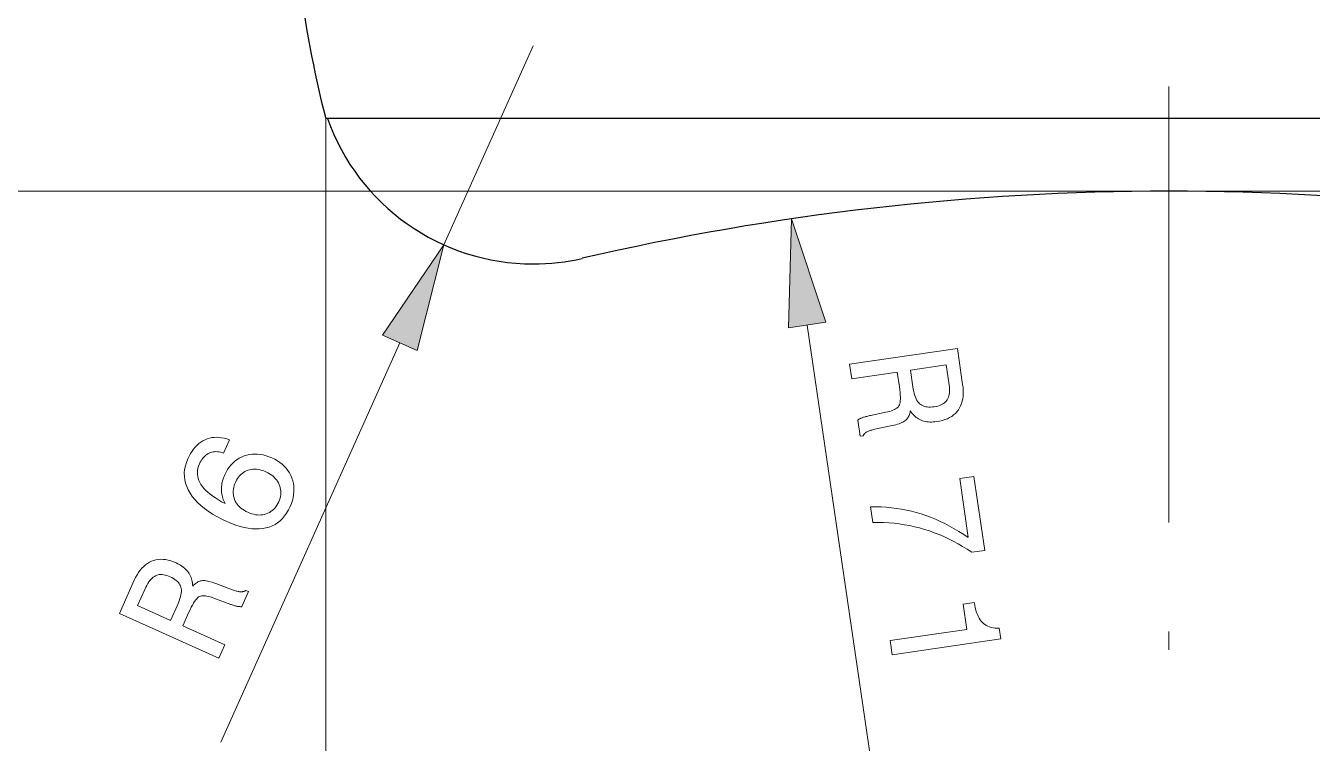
# Model space of a CAD drawing. Extents: x 0 to 297, y 0 to 562.
# Drawn here: x 122.05 to 157.45, y 116.32 to 136.06 of the extents above; entities that cross this region are included whole.
import ezdxf

# ---------------------------------------------------------------- set-up
doc = ezdxf.new("R2010")
doc.units = 0
doc.linetypes.add('DASHDOT', pattern=[18.5, 12, -3, 0.5, -3])

msp = doc.modelspace()

# ---------------------------------------------------------------- linework, layer by layer
at = {"color": 7, "linetype": 'DASHDOT', "lineweight": 13}
msp.add_line((153.502, 393.394), (153.502, 102.364), dxfattribs=at)
at = {"color": 7, "lineweight": 13, "ltscale": 0.15}
msp.add_line((136.009, 135.509), (133.554, 130.034), dxfattribs=at)
at = {"color": 7, "lineweight": 13}
for p, q in [((130.302, 133.509), (130.302, 91.056)), ((153.501, 131.509), (101.472, 131.509)), ((153.503, 131.509), (210.486, 131.509))]:
    msp.add_line(p, q, dxfattribs=at)
at = {"color": 7, "lineweight": 30}
for p, q in [((176.702, 133.509), (130.302, 133.509)), ((176.652, 133.509), (130.352, 133.509))]:
    msp.add_line(p, q, dxfattribs=at)
at = {"color": 7, "lineweight": 13, "ltscale": 0.417469}
msp.add_line((143.549, 127.828), (145.973, 111.306), dxfattribs=at)
at = {"color": 7, "lineweight": 13, "ltscale": 0.301139}
msp.add_line((132.345, 127.338), (127.417, 116.347), dxfattribs=at)
at = {"color": 7, "lineweight": 13}
for points in [[(144.064, 127.903), (143.12, 130.751), (143.033, 127.752)], [(132.82, 127.125), (133.554, 130.034), (131.87, 127.551)], [(144.718, 126.747), (147.682, 127.182), (147.827, 126.191), (147.838, 126.106), (147.843, 126.023), (147.844, 125.944), (147.839, 125.869), (147.83, 125.798), (147.816, 125.729), (147.797, 125.665), (147.772, 125.604), (147.743, 125.546), (147.709, 125.492), (147.671, 125.442), (147.627, 125.396), (147.579, 125.354), (147.527, 125.315), (147.469, 125.281), (147.408, 125.251), (147.341, 125.225), (147.27, 125.203), (147.194, 125.185), (147.114, 125.17), (147.066, 125.164), (147.019, 125.161), (146.973, 125.159), (146.929, 125.159), (146.885, 125.162), (146.843, 125.167), (146.802, 125.174), (146.762, 125.184), (146.724, 125.195), (146.687, 125.209), (146.651, 125.225), (146.616, 125.243), (146.582, 125.263), (146.55, 125.285), (146.519, 125.31), (146.49, 125.336), (146.462, 125.365), (146.435, 125.396), (146.409, 125.429), (146.385, 125.464), (146.379, 125.431), (146.372, 125.399), (146.363, 125.369), (146.352, 125.341), (146.341, 125.315), (146.327, 125.29), (146.313, 125.267), (146.296, 125.245), (146.279, 125.225), (146.26, 125.207), (146.238, 125.19), (146.213, 125.173), (146.185, 125.157), (146.153, 125.142), (146.117, 125.127), (146.078, 125.113), (146.036, 125.099), (145.99, 125.086), (145.941, 125.073), (145.888, 125.061), (145.411, 124.959), (145.381, 124.952), (145.352, 124.945), (145.326, 124.938), (145.301, 124.931), (145.277, 124.924), (145.256, 124.916), (145.236, 124.909), (145.218, 124.901), (145.202, 124.893), (145.187, 124.886), (145.174, 124.877), (145.161, 124.868), (145.15, 124.859), (145.139, 124.849), (145.128, 124.839), (145.119, 124.827), (145.111, 124.816), (145.103, 124.804), (145.096, 124.791), (145.09, 124.778), (145.009, 124.766), (144.943, 125.214), (144.952, 125.221), (144.962, 125.228), (144.974, 125.235), (144.986, 125.243), (144.999, 125.249), (145.013, 125.256), (145.028, 125.263), (145.044, 125.27), (145.062, 125.277), (145.08, 125.283), (145.099, 125.29), (145.12, 125.296), (145.142, 125.303), (145.165, 125.31), (145.19, 125.316), (145.216, 125.323), (145.244, 125.33), (145.272, 125.337), (145.303, 125.343), (145.334, 125.35), (145.715, 125.427), (145.77, 125.44), (145.821, 125.453), (145.868, 125.468), (145.91, 125.484), (145.949, 125.501), (145.982, 125.519), (146.012, 125.538), (146.037, 125.558), (146.058, 125.579), (146.075, 125.602), (146.088, 125.628), (146.099, 125.66), (146.107, 125.697), (146.112, 125.741), (146.114, 125.791), (146.114, 125.846), (146.111, 125.908), (146.106, 125.975), (146.098, 126.049), (146.087, 126.128), (146.028, 126.535), (144.776, 126.351)], [(147.448, 126.249), (147.377, 126.733), (146.391, 126.588), (146.458, 126.131), (146.469, 126.064), (146.481, 126.001), (146.496, 125.942), (146.512, 125.889), (146.53, 125.84), (146.549, 125.795), (146.57, 125.755), (146.593, 125.719), (146.617, 125.688), (146.644, 125.662), (146.672, 125.639), (146.703, 125.62), (146.736, 125.604), (146.773, 125.591), (146.812, 125.581), (146.853, 125.574), (146.897, 125.571), (146.944, 125.571), (146.993, 125.574), (147.046, 125.58), (147.096, 125.589), (147.144, 125.6), (147.188, 125.614), (147.229, 125.629), (147.266, 125.647), (147.3, 125.667), (147.331, 125.69), (147.358, 125.715), (147.382, 125.742), (147.402, 125.771), (147.419, 125.803), (147.434, 125.839), (147.446, 125.878), (147.455, 125.921), (147.461, 125.967), (147.464, 126.016), (147.464, 126.069), (147.462, 126.125), (147.456, 126.185)], [(127.654, 124.669), (127.492, 124.307), (127.448, 124.321), (127.405, 124.331), (127.363, 124.339), (127.322, 124.343), (127.282, 124.344), (127.244, 124.342), (127.206, 124.338), (127.169, 124.33), (127.134, 124.319), (127.1, 124.305), (127.066, 124.289), (127.035, 124.269), (127.004, 124.247), (126.975, 124.221), (126.948, 124.193), (126.921, 124.162), (126.897, 124.127), (126.873, 124.09), (126.851, 124.051), (126.831, 124.008), (126.807, 123.948), (126.789, 123.889), (126.778, 123.83), (126.773, 123.772), (126.774, 123.715), (126.781, 123.658), (126.794, 123.602), (126.813, 123.547), (126.839, 123.492), (126.871, 123.438), (126.909, 123.384), (126.953, 123.33), (127.004, 123.277), (127.061, 123.225), (127.124, 123.172), (127.193, 123.12), (127.269, 123.069), (127.351, 123.018), (127.439, 122.967), (127.534, 122.916), (127.515, 122.953), (127.499, 122.99), (127.484, 123.027), (127.472, 123.065), (127.461, 123.103), (127.452, 123.141), (127.445, 123.18), (127.44, 123.219), (127.436, 123.259), (127.435, 123.299), (127.435, 123.339), (127.438, 123.38), (127.442, 123.42), (127.448, 123.461), (127.456, 123.501), (127.466, 123.542), (127.478, 123.583), (127.492, 123.624), (127.507, 123.665), (127.525, 123.706), (127.562, 123.781), (127.602, 123.851), (127.646, 123.916), (127.694, 123.975), (127.745, 124.03), (127.8, 124.079), (127.859, 124.123), (127.921, 124.162), (127.987, 124.196), (128.057, 124.225), (128.129, 124.248), (128.202, 124.265), (128.276, 124.275), (128.351, 124.279), (128.427, 124.277), (128.504, 124.269), (128.582, 124.254), (128.661, 124.233), (128.742, 124.206), (128.823, 124.173), (128.901, 124.134), (128.975, 124.092), (129.043, 124.046), (129.106, 123.996), (129.163, 123.943), (129.215, 123.886), (129.262, 123.825), (129.304, 123.76), (129.34, 123.691), (129.37, 123.619), (129.395, 123.544), (129.413, 123.469), (129.425, 123.392), (129.43, 123.315), (129.428, 123.237), (129.42, 123.158), (129.406, 123.078), (129.385, 122.997), (129.358, 122.915), (129.324, 122.832), (129.278, 122.74), (129.228, 122.655), (129.173, 122.577), (129.114, 122.507), (129.05, 122.445), (128.981, 122.39), (128.908, 122.342), (128.83, 122.302), (128.748, 122.27), (128.66, 122.245), (128.569, 122.227), (128.474, 122.218), (128.376, 122.216), (128.274, 122.221), (128.168, 122.235), (128.059, 122.256), (127.946, 122.285), (127.829, 122.322), (127.709, 122.367), (127.586, 122.419), (127.443, 122.486), (127.31, 122.556), (127.186, 122.628), (127.071, 122.703), (126.964, 122.78), (126.867, 122.859), (126.779, 122.941), (126.701, 123.025), (126.631, 123.112), (126.57, 123.202), (126.519, 123.293), (126.478, 123.384), (126.446, 123.477), (126.425, 123.57), (126.414, 123.664), (126.413, 123.759), (126.422, 123.854), (126.441, 123.95), (126.47, 124.047), (126.509, 124.145), (126.545, 124.221), (126.584, 124.291), (126.625, 124.357), (126.669, 124.417), (126.715, 124.472), (126.764, 124.523), (126.815, 124.568), (126.869, 124.608), (126.925, 124.643), (126.984, 124.673), (127.044, 124.698), (127.106, 124.717), (127.17, 124.73), (127.235, 124.738), (127.301, 124.74), (127.369, 124.737), (127.438, 124.729), (127.509, 124.714), (127.581, 124.694)], [(128.656, 123.79), (128.603, 123.812), (128.55, 123.83), (128.499, 123.845), (128.448, 123.855), (128.399, 123.861), (128.35, 123.863), (128.302, 123.862), (128.254, 123.856), (128.208, 123.847), (128.162, 123.834), (128.118, 123.817), (128.076, 123.796), (128.037, 123.773), (128, 123.746), (127.966, 123.716), (127.933, 123.683), (127.904, 123.646), (127.876, 123.606), (127.851, 123.563), (127.828, 123.517), (127.806, 123.463), (127.788, 123.411), (127.775, 123.359), (127.765, 123.308), (127.76, 123.259), (127.759, 123.21), (127.762, 123.162), (127.769, 123.115), (127.781, 123.069), (127.797, 123.024), (127.816, 122.98), (127.84, 122.938), (127.867, 122.898), (127.898, 122.861), (127.932, 122.825), (127.971, 122.791), (128.013, 122.76), (128.058, 122.73), (128.108, 122.702), (128.161, 122.677), (128.216, 122.654), (128.269, 122.635), (128.322, 122.621), (128.374, 122.61), (128.425, 122.604), (128.475, 122.601), (128.524, 122.603), (128.572, 122.608), (128.619, 122.618), (128.665, 122.632), (128.71, 122.649), (128.753, 122.67), (128.793, 122.695), (128.831, 122.723), (128.866, 122.755), (128.9, 122.791), (128.931, 122.83), (128.959, 122.872), (128.986, 122.918), (129.01, 122.968), (129.03, 123.017), (129.046, 123.066), (129.058, 123.114), (129.065, 123.162), (129.069, 123.21), (129.068, 123.257), (129.063, 123.304), (129.054, 123.35), (129.04, 123.396), (129.023, 123.442), (129.002, 123.486), (128.977, 123.529), (128.949, 123.569), (128.917, 123.607), (128.882, 123.643), (128.844, 123.677), (128.802, 123.708), (128.757, 123.738), (128.708, 123.765)], [(145.293, 122.827), (145.438, 122.827), (145.582, 122.822), (145.725, 122.813), (145.866, 122.8), (146.005, 122.782), (146.144, 122.76), (146.28, 122.734), (146.416, 122.703), (146.55, 122.669), (146.683, 122.629), (146.815, 122.586), (146.946, 122.537), (147.077, 122.484), (147.208, 122.426), (147.338, 122.364), (147.468, 122.296), (147.597, 122.224), (147.726, 122.147), (147.855, 122.066), (147.983, 121.98), (147.745, 123.602), (148.135, 123.66), (148.433, 121.626), (148.079, 121.574), (147.953, 121.657), (147.827, 121.735), (147.699, 121.81), (147.57, 121.879), (147.441, 121.945), (147.31, 122.006), (147.178, 122.062), (147.045, 122.114), (146.911, 122.162), (146.776, 122.205), (146.64, 122.244), (146.502, 122.278), (146.363, 122.308), (146.223, 122.334), (146.082, 122.355), (145.94, 122.372), (145.796, 122.385), (145.651, 122.393), (145.504, 122.396), (145.357, 122.395)], [(127.361, 118.666), (124.627, 119.891), (125.037, 120.805), (125.074, 120.883), (125.114, 120.955), (125.156, 121.022), (125.2, 121.083), (125.246, 121.139), (125.295, 121.188), (125.346, 121.233), (125.399, 121.271), (125.454, 121.304), (125.512, 121.331), (125.572, 121.353), (125.633, 121.369), (125.696, 121.378), (125.761, 121.382), (125.828, 121.38), (125.896, 121.373), (125.966, 121.359), (126.038, 121.34), (126.111, 121.314), (126.187, 121.283), (126.231, 121.262), (126.272, 121.24), (126.312, 121.217), (126.349, 121.193), (126.384, 121.167), (126.417, 121.14), (126.448, 121.112), (126.476, 121.083), (126.503, 121.052), (126.527, 121.021), (126.549, 120.988), (126.568, 120.954), (126.585, 120.919), (126.601, 120.883), (126.613, 120.846), (126.624, 120.808), (126.632, 120.768), (126.639, 120.728), (126.642, 120.686), (126.644, 120.644), (126.667, 120.668), (126.69, 120.691), (126.714, 120.711), (126.737, 120.73), (126.762, 120.746), (126.786, 120.759), (126.811, 120.771), (126.836, 120.781), (126.862, 120.788), (126.888, 120.793), (126.915, 120.796), (126.945, 120.796), (126.978, 120.795), (127.013, 120.79), (127.051, 120.784), (127.091, 120.775), (127.135, 120.764), (127.18, 120.751), (127.229, 120.735), (127.28, 120.717), (127.737, 120.546), (127.766, 120.536), (127.794, 120.526), (127.82, 120.518), (127.845, 120.51), (127.868, 120.504), (127.891, 120.499), (127.911, 120.495), (127.931, 120.491), (127.949, 120.489), (127.965, 120.488), (127.981, 120.488), (127.996, 120.488), (128.011, 120.49), (128.026, 120.493), (128.04, 120.496), (128.054, 120.5), (128.067, 120.506), (128.08, 120.512), (128.093, 120.519), (128.105, 120.527), (128.18, 120.493), (127.995, 120.08), (127.983, 120.078), (127.97, 120.078), (127.957, 120.078), (127.943, 120.079), (127.928, 120.08), (127.913, 120.082), (127.896, 120.084), (127.879, 120.087), (127.861, 120.091), (127.842, 120.095), (127.822, 120.1), (127.801, 120.105), (127.779, 120.111), (127.756, 120.118), (127.731, 120.126), (127.706, 120.134), (127.679, 120.143), (127.651, 120.153), (127.622, 120.164), (127.591, 120.175), (127.229, 120.314), (127.175, 120.334), (127.125, 120.35), (127.078, 120.362), (127.034, 120.372), (126.992, 120.378), (126.954, 120.381), (126.919, 120.381), (126.887, 120.378), (126.858, 120.371), (126.831, 120.361), (126.806, 120.346), (126.78, 120.325), (126.753, 120.297), (126.726, 120.263), (126.697, 120.223), (126.667, 120.176), (126.636, 120.122), (126.605, 120.063), (126.572, 119.996), (126.538, 119.924), (126.37, 119.549), (127.524, 119.031)], [(125.326, 120.553), (125.126, 120.107), (126.036, 119.699), (126.224, 120.12), (126.251, 120.183), (126.274, 120.243), (126.294, 120.3), (126.309, 120.354), (126.32, 120.405), (126.328, 120.453), (126.332, 120.498), (126.331, 120.54), (126.327, 120.579), (126.32, 120.616), (126.308, 120.65), (126.292, 120.683), (126.273, 120.715), (126.249, 120.745), (126.221, 120.774), (126.19, 120.802), (126.154, 120.829), (126.115, 120.854), (126.072, 120.878), (126.025, 120.901), (125.977, 120.92), (125.931, 120.937), (125.886, 120.949), (125.844, 120.958), (125.802, 120.963), (125.763, 120.964), (125.725, 120.961), (125.689, 120.955), (125.654, 120.945), (125.621, 120.931), (125.589, 120.913), (125.558, 120.891), (125.527, 120.864), (125.497, 120.833), (125.467, 120.798), (125.438, 120.758), (125.409, 120.713), (125.381, 120.664), (125.353, 120.611)], [(145.833, 119.146), (147.944, 119.455), (147.843, 120.148), (148.145, 120.192), (148.159, 120.118), (148.174, 120.048), (148.192, 119.983), (148.211, 119.922), (148.232, 119.865), (148.256, 119.813), (148.281, 119.764), (148.309, 119.72), (148.338, 119.681), (148.369, 119.646), (148.403, 119.614), (148.44, 119.586), (148.479, 119.561), (148.521, 119.54), (148.567, 119.523), (148.615, 119.508), (148.665, 119.498), (148.719, 119.49), (148.775, 119.486), (148.835, 119.486), (148.877, 119.196), (145.89, 118.758)]]:
    msp.add_lwpolyline(points, close=True, dxfattribs=at)
at = {"color": 7, "lineweight": 30}
for centre, radius, start, end in [((161.802, 141.509), 32.5, 180, 194.25), ((136.009, 135.509), 6, 199.4713, 270.001), ((153.501, 60.014), 71.495, 89.99912, 103.04521), ((153.503, 60.014), 71.495, 76.95479, 90.00088), ((136.009, 135.508), 6, 270.0004, 283.0446)]:
    msp.add_arc(centre, radius, start, end, dxfattribs=at)
at = {"color": 7, "lineweight": 13}
for points in [[(144.064, 127.903), (143.12, 130.751), (144.064, 127.903), (143.033, 127.752)], [(132.82, 127.125), (133.554, 130.034), (132.82, 127.125), (131.87, 127.551)]]:
    msp.add_solid(points, dxfattribs=at)

doc.saveas('drawing.dxf')
